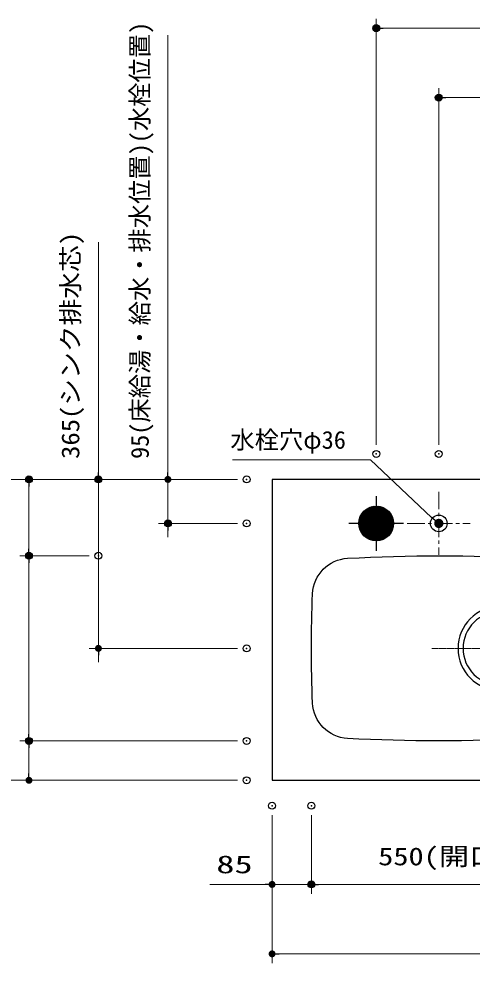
# Model space of a CAD drawing. Units: millimetres, scale not verified. Extents: x -9797 to 9797, y -4555 to 4555.
# Drawn here: x -8020 to -7042, y 590 to 2630 of the extents above; entities that cross this region are included whole.
import ezdxf
from ezdxf.enums import TextEntityAlignment as Align

# ---------------------------------------------------------------- set-up
doc = ezdxf.new("R2010")
doc.units = ezdxf.units.MM
doc.header["$LTSCALE"] = 30
doc.header["$PDMODE"] = 32
doc.header["$PDSIZE"] = 15
doc.linetypes.add('USER2', pattern=[2, 1.25, -0.25, 0.25, -0.25])
for name, color, linetype, lineweight in [('0-0_0', 7, 'Continuous', 25), ('0-1_細線ﾚｲﾔｰ', 91, 'Continuous', 5), ('0-2_1', 7, 'Continuous', 25), ('0-3_寸法ﾚｲﾔｰ', 30, 'Continuous', 13), ('0-4_DEFPOINTS', 7, 'Continuous', 25)]:
    doc.layers.add(name, color=color, linetype=linetype, lineweight=lineweight)
doc.styles.add('ＭＳ ゴシック', font='')
doc.styles.get('ＭＳ ゴシック').set_extended_font_data('MS Gothic')

# ---------------------------------------------------------------- blocks, each defined once
blk = doc.blocks.new('_DOT')
at = {"layer": '0-0_0', "color": 30}
blk.add_line((-15, 0), (-30, 0), dxfattribs=at)
for points in [[(0, 0), (-15, 0), (-14.88, 1.88)], [(0, 0), (-14.88, -1.88), (-15, 0)], [(0, 0), (-14.88, 1.88), (-14.53, 3.73)], [(0, 0), (-14.53, -3.73), (-14.88, -1.88)], [(0, 0), (-14.53, 3.73), (-13.95, 5.52)], [(0, 0), (-13.95, -5.52), (-14.53, -3.73)], [(0, 0), (-13.95, 5.52), (-13.14, 7.23)], [(0, 0), (-13.14, -7.23), (-13.95, -5.52)], [(0, 0), (-13.14, 7.23), (-12.14, 8.82)], [(0, 0), (-12.14, -8.82), (-13.14, -7.23)], [(0, 0), (-12.14, 8.82), (-10.93, 10.27)], [(0, 0), (-10.93, -10.27), (-12.14, -8.82)], [(0, 0), (-10.93, 10.27), (-9.56, 11.56)], [(0, 0), (-9.56, -11.56), (-10.93, -10.27)], [(0, 0), (-9.56, 11.56), (-8.04, 12.66)], [(0, 0), (-8.04, -12.66), (-9.56, -11.56)], [(0, 0), (-8.04, 12.66), (-6.39, 13.57)], [(0, 0), (-6.39, -13.57), (-8.04, -12.66)], [(0, 0), (-6.39, 13.57), (-4.64, 14.27)], [(0, 0), (-4.64, -14.27), (-6.39, -13.57)], [(0, 0), (-4.64, 14.27), (-2.81, 14.73)], [(0, 0), (-2.81, -14.73), (-4.64, -14.27)], [(0, 0), (-2.81, 14.73), (-0.94, 14.97)], [(0, 0), (-0.94, -14.97), (-2.81, -14.73)], [(0, 0), (-0.94, 14.97), (0.94, 14.97)], [(0, 0), (0.94, -14.97), (-0.94, -14.97)], [(0, 0), (0.94, 14.97), (2.81, 14.73)], [(0, 0), (2.81, 14.73), (4.64, 14.27)], [(0, 0), (4.64, 14.27), (6.39, 13.57)], [(0, 0), (6.39, 13.57), (8.04, 12.66)], [(0, 0), (8.04, 12.66), (9.56, 11.56)], [(0, 0), (9.56, 11.56), (10.93, 10.27)], [(0, 0), (10.93, 10.27), (12.14, 8.82)], [(0, 0), (12.14, 8.82), (13.14, 7.23)], [(0, 0), (13.14, 7.23), (13.95, 5.52)], [(0, 0), (13.95, 5.52), (14.53, 3.73)], [(0, 0), (14.53, 3.73), (14.88, 1.88)], [(0, 0), (14.88, 1.88), (15, 0)], [(0, 0), (2.81, -14.73), (0.94, -14.97)], [(0, 0), (4.64, -14.27), (2.81, -14.73)], [(0, 0), (6.39, -13.57), (4.64, -14.27)], [(0, 0), (8.04, -12.66), (6.39, -13.57)], [(0, 0), (9.56, -11.56), (8.04, -12.66)], [(0, 0), (10.93, -10.27), (9.56, -11.56)], [(0, 0), (12.14, -8.82), (10.93, -10.27)], [(0, 0), (13.14, -7.23), (12.14, -8.82)], [(0, 0), (13.95, -5.52), (13.14, -7.23)], [(0, 0), (14.53, -3.73), (13.95, -5.52)], [(0, 0), (14.88, -1.88), (14.53, -3.73)], [(0, 0), (15, 0), (14.88, -1.88)]]:
    blk.add_solid(points, dxfattribs=at)
blk = doc.blocks.new('A$C5C1B3688')
at = {"layer": '0-0_0', "color": 1}
for p, q in [((0, 1773.4), (0, -1773.4)), ((-1125, 1.7), (-1.7, 1125)), ((-1121.4, 90.2), (-90.2, 1121.4)), ((-1109.3, 187.1), (-187.1, 1109.3)), ((-1085.4, 295.9), (-295.9, 1085.4)), ((-1042, 424.2), (-424.2, 1042)), ((-952.8, 598.2), (-598.2, 952.8)), ((-617.6, 0), (0, 617.6)), ((0, 617.6), (424.3, 1041.9)), ((0, 532.8), (483.2, 1015.9)), ((0, 447.9), (539.4, 987.3)), ((0, 363), (593, 956)), ((0, 278.2), (644.1, 922.3)), ((0, 193.3), (692.9, 886.3)), ((0, 108.5), (739.4, 847.9)), ((0, 23.6), (783.6, 807.2)), ((61.2, 0), (825.5, 764.3)), ((146.1, 0), (865.2, 719.1)), ((230.9, 0), (902.5, 671.6)), ((315.8, 0), (937.6, 621.8)), ((1773.4, 0), (-1773.4, 0)), ((-1122.1, -80.3), (-1041.9, 0)), ((-1114, -157), (-957, 0)), ((-1101.4, -229.2), (-872.2, 0)), ((-1084.9, -297.6), (-787.3, 0)), ((-1065, -362.5), (-702.5, 0)), ((-1041.9, -424.3), (-617.6, 0)), ((-1015.9, -483.2), (-532.8, 0)), ((-987.3, -539.4), (-447.9, 0)), ((-956, -593), (-363, 0)), ((-922.3, -644.1), (-278.2, 0)), ((-886.3, -692.9), (-193.3, 0)), ((-847.9, -739.4), (-108.5, 0)), ((-807.2, -783.6), (-23.6, 0)), ((-532.8, 0), (0, 532.8)), ((-447.9, 0), (0, 447.9)), ((-363, 0), (0, 363)), ((-278.2, 0), (0, 278.2)), ((-193.3, 0), (0, 193.3)), ((-108.5, 0), (0, 108.5)), ((-23.6, 0), (0, 23.6)), ((0, -1079.4), (1079.4, 0)), ((0, -994.6), (994.6, 0)), ((0, -909.7), (909.7, 0)), ((0, -824.9), (824.9, 0)), ((0, -740), (740, 0)), ((0, -655.2), (655.2, 0)), ((0, -570.3), (570.3, 0)), ((0, -485.5), (485.5, 0)), ((0, -400.6), (400.6, 0)), ((0, -315.8), (315.8, 0)), ((0, -230.9), (230.9, 0)), ((0, -146.1), (146.1, 0)), ((0, -61.2), (61.2, 0)), ((400.6, 0), (970.2, 569.5)), ((485.5, 0), (1000.3, 514.8)), ((570.3, 0), (1027.8, 457.5)), ((655.2, 0), (1052.5, 397.3)), ((740, 0), (1074.2, 334.2)), ((824.9, 0), (1092.7, 267.8)), ((909.7, 0), (1107.5, 197.7)), ((994.6, 0), (1118.2, 123.6)), ((1079.4, 0), (1124.1, 44.7)), ((-764.3, -825.5), (0, -61.2)), ((-719.1, -865.2), (0, -146.1)), ((-671.6, -902.5), (0, -230.9)), ((-621.8, -937.6), (0, -315.8)), ((-569.5, -970.2), (0, -400.6)), ((-514.8, -1000.3), (0, -485.5)), ((-457.5, -1027.8), (0, -570.3)), ((40, -1124.3), (1124.3, -40)), ((131.9, -1117.2), (1117.2, -131.9)), ((233.5, -1100.5), (1100.5, -233.5)), ((349.5, -1069.3), (1069.3, -349.5)), ((492, -1011.7), (1011.7, -492)), ((-397.3, -1052.5), (0, -655.2)), ((-334.2, -1074.2), (0, -740)), ((-267.8, -1092.7), (0, -824.9)), ((-197.7, -1107.5), (0, -909.7)), ((-123.6, -1118.2), (0, -994.6)), ((-44.7, -1124.1), (0, -1079.4)), ((750.4, -838.2), (838.2, -750.4))]:
    blk.add_line(p, q, dxfattribs=at)
for points in [[(-1041.9, 0), (0, 1041.9), (80.3, 1122.1)], [(-957, 0), (0, 957), (157, 1114)], [(-872.2, 0), (0, 872.2), (229.2, 1101.4)], [(-787.3, 0), (0, 787.3), (297.6, 1084.9)], [(-702.5, 0), (0, 702.5), (362.5, 1065)]]:
    blk.add_lwpolyline(points, dxfattribs=at)
blk.add_circle((0, 0), 1125, dxfattribs=at)
blk = doc.blocks.new('A$C61E904BE')
at = {"layer": '0-1_細線ﾚｲﾔｰ', "linetype": 'USER2', "lineweight": 9}
for p, q in [((0, -4409.3), (0, 4409.3)), ((4409.3, 0), (-4409.3, 0))]:
    blk.add_line(p, q, dxfattribs=at)
at = {"layer": '0-2_1'}
for radius in [2715, 2385]:
    blk.add_circle((0, 0), radius, dxfattribs=at)
for centre, radius, start, end in [((-1921.6, 3549.3), 2293.7, 93.67776, 180.1549), ((3900, -104202.9), 110202.9, 86.89529, 93.10471), ((9737.4, 3441.8), 2400, 2.41742, 86.86378), ((79710, 0), 84000, 177.58258, 182.41742), ((-71790, 0), 84000, 357.58258, 2.41742), ((-1817.4, -3441.8), 2400, 182.41742, 266.86378), ((9737.4, -3441.8), 2400, 273.13622, 357.58258), ((3960, 102000), 108000, 266.86378, 273.13622)]:
    blk.add_arc(centre, radius, start, end, dxfattribs=at)
blk = doc.blocks.new('MUJI\u3000W1800 Ｌシンク\u3000平面図')
at = {"layer": '0-0_0'}
blk.add_blockref('A$C61E904BE', (6840, 8550), dxfattribs=at)

msp = doc.modelspace()

# ---------------------------------------------------------------- linework, layer by layer
at = {"layer": '0-0_0'}
msp.add_lwpolyline([(-7473.56, 985), (-5673.56, 985), (-5673.56, 1635), (-7473.56, 1635)], close=True, dxfattribs=at)
at = {"layer": '0-1_細線ﾚｲﾔｰ', "linetype": 'USER2', "lineweight": 9}
for p, q in [((-7113.56, 1608), (-7113.56, 1472)), ((-7181.56, 1540), (-7045.56, 1540))]:
    msp.add_line(p, q, dxfattribs=at)
at = {"layer": '0-2_1'}
msp.add_circle((-7113.56, 1540), 18, dxfattribs=at)
at = {"layer": '0-3_寸法ﾚｲﾔｰ'}
for p, q in [((-7248.56, 1710), (-7248.56, 2630)), ((-7698.56, 1635), (-7698.56, 2594.52)), ((-5688.56, 2610), (-7233.56, 2610)), ((-7113.56, 1710), (-7113.56, 2480)), ((-5688.56, 2460), (-7098.56, 2460)), ((-7848.56, 1635), (-7848.56, 2147.29)), ((-7848.56, 1650), (-7848.56, 1665)), ((-7698.56, 1650), (-7698.56, 1665)), ((-7548.56, 1635), (-8168.56, 1635)), ((-7548.56, 1635), (-8018.56, 1635)), ((-7548.56, 1635), (-7868.56, 1635)), ((-7848.56, 1270), (-7848.56, 1635)), ((-7548.56, 1635), (-7718.56, 1635)), ((-7698.56, 1635), (-7698.56, 1540)), ((-7998.56, 1485), (-7998.56, 1620)), ((-7548.56, 1540), (-7718.56, 1540)), ((-7698.56, 1525), (-7698.56, 1510)), ((-7868.56, 1470), (-8018.56, 1470)), ((-7868.56, 1470), (-8018.56, 1470)), ((-7998.56, 1085), (-7998.56, 1455)), ((-7548.56, 1270), (-7868.56, 1270)), ((-7848.56, 1255), (-7848.56, 1240)), ((-7548.56, 1070), (-8018.56, 1070)), ((-7548.56, 1070), (-8018.56, 1070)), ((-7998.56, 1000), (-7998.56, 1055)), ((-7548.56, 985), (-8168.56, 985)), ((-7548.56, 985), (-8018.56, 985)), ((-7473.56, 910), (-7473.56, 740)), ((-7473.56, 910), (-7473.56, 590)), ((-7388.56, 910), (-7388.56, 740)), ((-7388.56, 910), (-7388.56, 740)), ((-7473.56, 760), (-7608.32, 760)), ((-7488.56, 760), (-7503.56, 760)), ((-7473.56, 760), (-7388.56, 760)), ((-7373.56, 760), (-7358.56, 760)), ((-7373.56, 760), (-6853.56, 760)), ((-7458.56, 610), (-5688.56, 610))]:
    msp.add_line(p, q, dxfattribs=at)
msp.add_lwpolyline([(-7559, 1677.11), (-7261.26, 1677.11), (-7129.05, 1552.66)], dxfattribs=at)
at = {"layer": '0-4_DEFPOINTS'}
for p in [(-7248.56, 2610), (-7113.56, 2460), (-7248.56, 1690), (-7113.56, 1690), (-7998.56, 1635), (-7848.56, 1635), (-7528.56, 1635), (-7698.56, 1540), (-7528.56, 1540), (-7998.56, 1470), (-7848.56, 1470), (-7528.56, 1270), (-7998.56, 1070), (-7528.56, 1070), (-7528.56, 985), (-7473.56, 930), (-7388.56, 930), (-7388.56, 760)]:
    msp.add_point(p, dxfattribs=at)

# ---------------------------------------------------------------- block references
at = {"layer": '0-0_0', "xscale": 0.03333333, "yscale": 0.03333333}
msp.add_blockref('A$C5C1B3688', (-7248.56, 1540), dxfattribs=at)
at = {"layer": '0-2_1', "xscale": -0.03333333, "yscale": 0.03333333}
msp.add_blockref('MUJI\u3000W1800 Ｌシンク\u3000平面図', (-6753.56, 985), dxfattribs=at)
at = {"layer": '0-3_寸法ﾚｲﾔｰ'}
for p, xscale, yscale, rotation in [((-7248.56, 2610), 0.5, 0.5, 180), ((-7113.56, 2460), 0.5, 0.5, 180), ((-7998.56, 1635), 0.5, 0.5, 90), ((-7848.56, 1635), 0.5, 0.5, 270), ((-7698.56, 1635), 0.5, 0.5, 270), ((-7113.56, 1540), 0.6666667, 0.6666667, 320.72918), ((-7698.56, 1540), 0.5, 0.5, 90), ((-7998.56, 1470), 0.5, 0.5, 270), ((-7998.56, 1470), 0.5, 0.5, 90), ((-7848.56, 1270), 0.5, 0.5, 90), ((-7998.56, 1070), 0.5, 0.5, 270), ((-7998.56, 1070), 0.5, 0.5, 90), ((-7998.56, 985), 0.5, 0.5, 270), ((-7388.56, 760), 0.5, 0.5, 180), ((-7388.56, 760), 0.5, 0.5, 180), ((-7473.56, 610), 0.5, 0.5, 180)]:
    msp.add_blockref('_DOT', p, dxfattribs=dict(at, xscale=xscale, yscale=yscale, rotation=rotation))
at = {"layer": '0-3_寸法ﾚｲﾔｰ', "xscale": 0.5, "yscale": 0.5}
msp.add_blockref('_DOT', (-7473.56, 760), dxfattribs=at)

# ---------------------------------------------------------------- texts
at = {"layer": '0-3_寸法ﾚｲﾔｰ', "style": 'ＭＳ ゴシック'}
msp.add_text('95(床給湯・給水・排水位置)(水栓位置)', height=38.48, rotation=90, dxfattribs=at).set_placement((-7728.3, 1679.29), align=Align.BOTTOM_LEFT)
at = {"layer": '0-3_寸法ﾚｲﾔｰ', "style": 'ＭＳ ゴシック', "width": 1.1}
msp.add_text('365(シンク排水芯)', height=38.48, rotation=90, dxfattribs=at).set_placement((-7878.3, 1679.29), align=Align.BOTTOM_LEFT)
at = {"layer": '0-3_寸法ﾚｲﾔｰ', "color": 7, "style": 'ＭＳ ゴシック'}
msp.add_text('水栓穴φ36', height=38.48, dxfattribs=at).set_placement((-7563.73, 1689.71), align=Align.BOTTOM_LEFT)
at = {"layer": '0-3_寸法ﾚｲﾔｰ', "style": 'ＭＳ ゴシック'}
for s, width, p in [('550(開口)', 1.25, (-7244.42, 789.74)), ('85', 1.5, (-7594.04, 772.6))]:
    msp.add_text(s, height=38.49, dxfattribs=dict(at, width=width)).set_placement(p, align=Align.BOTTOM_LEFT)

doc.saveas('drawing.dxf')
